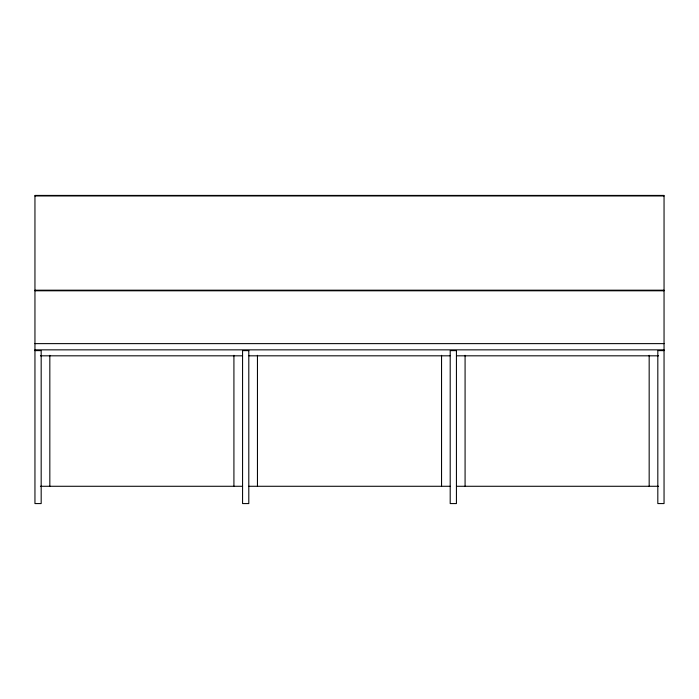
<?xml version="1.0" encoding="UTF-8"?>
<svg xmlns="http://www.w3.org/2000/svg" width="699" height="699" viewBox="0 0 699 699"><rect width="100%" height="100%" fill="white"/><g stroke="black" fill="none" stroke-linecap="round" stroke-linejoin="round"><path stroke-width="1.05" d="M34.95 195.965L664.05 195.965M34.95 290.225L664.05 290.225M34.95 290.496L664.05 290.496M34.95 290.767L664.05 290.767M34.95 343.628L664.05 343.628M34.95 349.849L664.05 349.849M34.95 350.627L41.18 350.627L41.18 503.577L34.95 503.577L34.95 195.423L664.05 195.423L664.05 503.577L657.82 503.577L657.82 350.627L664.05 350.627M40.411 355.817L242.466 355.817M249.019 355.817L449.981 355.817M456.534 355.817L658.589 355.817M40.411 486.277L242.57 486.277M248.8 486.277L450.2 486.277M456.43 486.277L658.589 486.277M649.17 355.328L649.17 486.277M465.08 355.328L465.08 486.277M441.55 355.328L441.55 486.277M257.45 355.328L257.45 486.277M233.92 355.328L233.92 486.277M49.83 355.328L49.83 486.277M248.8 350.627L242.57 350.627L242.57 503.577L248.8 503.577L248.8 350.627M456.43 350.627L450.2 350.627L450.2 503.577L456.43 503.577L456.43 350.627"/></g></svg>
